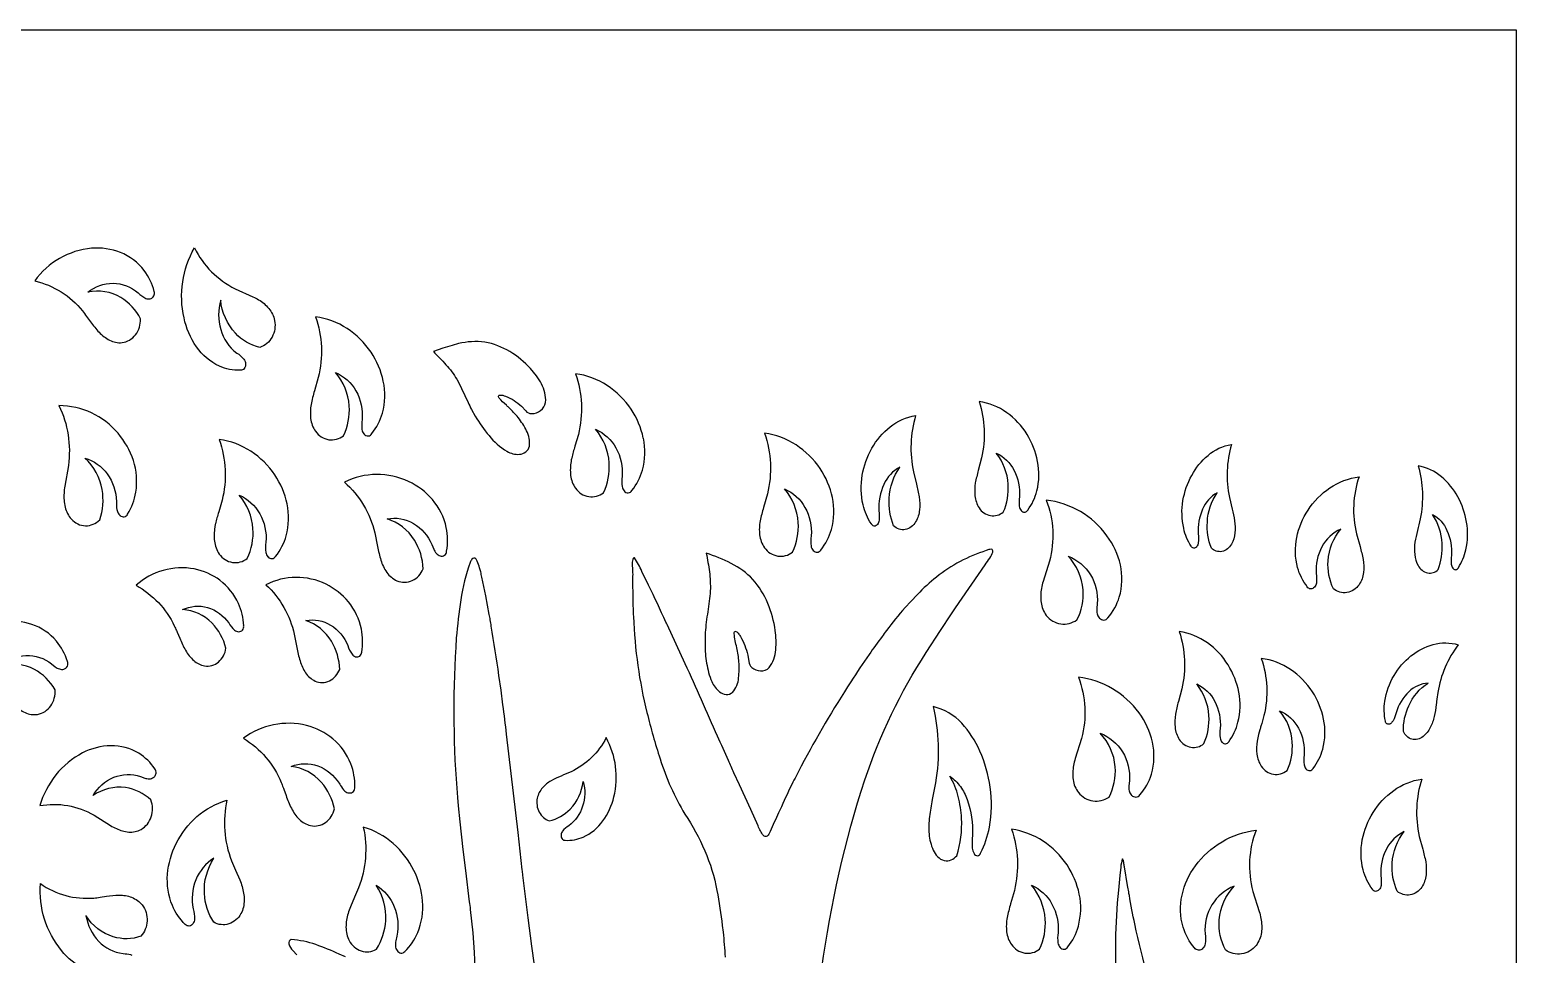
# Model space of a CAD drawing. Header units: inches. Extents: x 35.5 to 88, y 0 to 97.1.
# Drawn here: x 69.53 to 87.96, y 85.67 to 97.14 of the extents above; entities that cross this region are included whole.
import ezdxf

# ---------------------------------------------------------------- set-up
doc = ezdxf.new("R2010")
doc.units = ezdxf.units.IN
doc.header["$MEASUREMENT"] = 0
doc.layers.add('IMAGE_2', color=7, linetype='Continuous')

msp = doc.modelspace()

# ---------------------------------------------------------------- linework, layer by layer
for points in [[(71.029, 93.801, 0.138651), (71.065, 93.823, -0.288304), (71.066, 93.824), (71.074, 93.836, 0.208365), (71.077, 93.893, 0.097102), (70.953, 94.152, 0.136238), (70.658, 94.376, 0.113254), (70.302, 94.428, 0.216869), (69.596, 94.023, -0.169545), (70.189, 93.65, -0.028257), (70.24, 93.583), (70.289, 93.515, 0.037114), (70.395, 93.386, 0.088586), (70.525, 93.288, 0.144086), (70.679, 93.258, 0.200972), (70.846, 93.355, 0.173761), (70.908, 93.552, 0.141464), (70.664, 93.817, 0.190588), (70.255, 93.882, -0.174457), (70.568, 93.994, -0.175087), (70.879, 93.875, 0.080512), (70.973, 93.806, 0.155232)], [(72.194, 92.936, -0.244638), (72.146, 92.915, -0.115864), (71.885, 92.966, -0.133757), (71.601, 93.207, -0.098812), (71.447, 93.565, -0.186766), (71.577, 94.433, 0.162014), (72.081, 93.924), (72.301, 93.827, -0.042143), (72.372, 93.789, -0.086257), (72.497, 93.683, -0.125525), (72.57, 93.531, -0.175114), (72.538, 93.325, -0.196936), (72.387, 93.199, -0.150191), (72.084, 93.374, -0.163908), (71.902, 93.784, 0.145751), (71.902, 93.42, 0.157736), (72.1, 93.129, -0.095274), (72.189, 93.052, -0.12519), (72.211, 92.995, -0.190312)], [(73.68, 92.124, 0.209331), (73.731, 92.101, 0.243094), (73.776, 92.129, 0.100608), (73.907, 92.384, 0.120016), (73.918, 92.779, 0.094643), (73.766, 93.139, 0.1001), (73.468, 93.432, 0.111155), (73.077, 93.578, -0.146723), (73.112, 92.825), (73.064, 92.659, 0.017024), (73.022, 92.491, 0.070864), (73.017, 92.317, 0.122666), (73.077, 92.158, 0.195976), (73.241, 92.054, 0.20471), (73.424, 92.103, 0.12851), (73.495, 92.473, 0.162186), (73.324, 92.889, -0.163113), (73.579, 92.658, -0.14915), (73.655, 92.304, 0.07028), (73.653, 92.179, 0.139487), (73.678, 92.126, 0.288304), (73.68, 92.124)], [(75.434, 92.593, -0.090788), (75.631, 92.468), (75.684, 92.411, 0.212202), (75.755, 92.377, 0.361331), (75.93, 92.517, 0.139695), (75.878, 92.746, 0.052835), (75.816, 92.845), (75.78, 92.892), (75.742, 92.936, 0.071282), (75.487, 93.146, 0.091732), (75.177, 93.264, 0.092002), (74.85, 93.245), (74.771, 93.224, 0.004478), (74.654, 93.187), (74.538, 93.147, -0.019718), (74.694, 92.984, -0.052437), (74.829, 92.803, -0.027989), (74.888, 92.69), (74.969, 92.516, 0.020014), (75.012, 92.429), (75.058, 92.345, 0.035749), (75.228, 92.104, 0.082), (75.45, 91.91, 0.15477), (75.605, 91.873, 0.139366), (75.683, 91.902, 0.177255), (75.729, 91.972, 0.149476), (75.694, 92.164, 0.056453), (75.589, 92.328, 0.035166), (75.474, 92.452, 0.032294), (75.443, 92.481, -0.024611), (75.353, 92.57, -0.126791), (75.345, 92.587, -0.521484), (75.362, 92.607, -0.122016)], [(77.141, 92.073, 0.096277), (76.99, 92.433, 0.100171), (76.692, 92.726, 0.114775), (76.3, 92.872, -0.146166), (76.336, 92.119), (76.293, 91.973, 0.022504), (76.254, 91.827, 0.048612), (76.245, 91.785, 0.070832), (76.24, 91.611, 0.124937), (76.3, 91.452, 0.198441), (76.464, 91.348, 0.203616), (76.648, 91.397, 0.127912), (76.718, 91.767, 0.162172), (76.548, 92.183, -0.162299), (76.802, 91.952, -0.14653), (76.879, 91.598, 0.070798), (76.877, 91.473, 0.123335), (76.903, 91.418, 0.219483), (76.954, 91.395, 0.244867), (77, 91.423, 0.098619), (77.13, 91.678, 0.119612), (77.142, 92.073)], [(81.824, 91.176, 0.22734), (81.868, 91.156, 0.101209), (81.883, 91.159, -0.30391), (81.884, 91.16, 0.077675), (81.9, 91.171, -0.319916), (81.901, 91.173, 0.089669), (81.907, 91.181, 0.097166), (82.02, 91.418, 0.10971), (82.029, 91.785, 0.09128), (81.898, 92.119, 0.102166), (81.646, 92.389, 0.118912), (81.303, 92.528, -0.136921), (81.334, 91.828), (81.293, 91.673, 0.011142), (81.256, 91.517, 0.066314), (81.252, 91.356, 0.110325), (81.303, 91.208, 0.203769), (81.445, 91.112, 0.221435), (81.604, 91.157, 0.123425), (81.664, 91.501, 0.152247), (81.517, 91.888, -0.166657), (81.737, 91.673, -0.136763), (81.803, 91.344, 0.060607), (81.801, 91.228, 0.116259), (81.824, 91.177)], [(70.654, 91.114, 0.220297), (70.707, 91.098, 0.223725), (70.748, 91.131, 0.098457), (70.85, 91.402, 0.117001), (70.819, 91.796, 0.097556), (70.629, 92.133, 0.219099), (69.897, 92.477, -0.146396), (70.014, 91.734), (69.969, 91.477, 0.042253), (69.96, 91.391, 0.07365), (69.974, 91.218, 0.124313), (70.051, 91.068, 0.201594), (70.225, 90.986, 0.201712), (70.402, 91.059, 0.128723), (70.432, 91.436, 0.166109), (70.217, 91.826, -0.166269), (70.495, 91.63, -0.150994), (70.61, 91.289, -0.017838), (70.61, 91.258, 0.092603), (70.621, 91.165, 0.121809), (70.646, 91.121, 0.288304), (70.647, 91.119, 0.105052), (70.653, 91.114)], [(80.043, 91.004, -0.082551), (80.04, 91, -0.112825), (80.026, 90.989, -0.288358), (80.024, 90.988, -0.168791), (80.003, 90.983, -0.161534), (79.976, 90.997, 0.319916), (79.975, 90.998, 0.319916), (79.974, 90.998), (79.968, 91.009, -0.091059), (79.865, 91.246, -0.099964), (79.856, 91.613, -0.08866), (79.975, 91.947, -0.098758), (80.2, 92.212, -0.131903), (80.517, 92.355, 0.124807), (80.49, 91.655), (80.528, 91.501, -0.0261), (80.56, 91.345, -0.063277), (80.565, 91.184, -0.110745), (80.517, 91.036, -0.212093), (80.389, 90.939, -0.236693), (80.244, 90.985, -0.110004), (80.189, 91.328, -0.142391), (80.323, 91.715, 0.163408), (80.123, 91.5, 0.1277), (80.062, 91.171, -0.057578), (80.064, 91.055, -0.136183), (80.043, 91.004)], [(72.487, 90.602, 0.106458), (72.49, 90.6, 0.211936), (72.538, 90.579, 0.243265), (72.583, 90.607, 0.098651), (72.714, 90.862, 0.119136), (72.725, 91.257, 0.095699), (72.573, 91.617, 0.100712), (72.276, 91.91, 0.113118), (71.884, 92.056, -0.14626), (71.919, 91.303), (71.877, 91.158, 0.023005), (71.837, 91.011, 0.048101), (71.829, 90.969, 0.069736), (71.824, 90.795, 0.122835), (71.884, 90.636, 0.19878), (72.048, 90.532, 0.203248), (72.232, 90.581, 0.128118), (72.302, 90.951, 0.162583), (72.131, 91.367, -0.164), (72.386, 91.136, -0.148806), (72.463, 90.782, 0.070399), (72.461, 90.657, 0.107784), (72.487, 90.602)], [(79.297, 90.658, 0.233098), (79.342, 90.686, 0.098832), (79.473, 90.941, 0.119857), (79.485, 91.336, 0.094931), (79.333, 91.695, 0.100225), (79.035, 91.989, 0.113941), (78.643, 92.134, -0.146766), (78.679, 91.381), (78.631, 91.215, 0.015488), (78.588, 91.047, 0.07058), (78.583, 90.874, 0.121445), (78.643, 90.715, 0.19751), (78.807, 90.611, 0.208185), (78.991, 90.66, 0.128309), (79.061, 91.029, 0.163672), (78.891, 91.445, -0.162343), (79.145, 91.214, -0.149283), (79.222, 90.86, 0.068765), (79.22, 90.735, 0.135021), (79.246, 90.681, 0.223766), (79.247, 90.68, 0.216397)], [(83.964, 90.709, -0.242053), (83.933, 90.733, -0.08927), (83.84, 90.955, -0.096211), (83.831, 91.299, -0.08321), (83.94, 91.612, -0.094691), (84.142, 91.86, -0.13649), (84.431, 91.995, 0.120908), (84.406, 91.339), (84.441, 91.194, -0.024178), (84.471, 91.048, -0.063623), (84.474, 90.897, -0.107964), (84.431, 90.758, -0.209426), (84.314, 90.667, -0.241119), (84.183, 90.71, -0.110128), (84.133, 91.032, -0.139052), (84.255, 91.395, 0.165011), (84.074, 91.193, 0.121822), (84.019, 90.885, -0.061985), (84.02, 90.776, -0.114666), (84.001, 90.728, -0.044802), (83.998, 90.725, -0.319916), (83.997, 90.724, -0.291097), (83.997, 90.723, -0.215792), (83.965, 90.709)], [(74.575, 90.645, -0.037745), (74.576, 90.644, 0.147356), (74.623, 90.613, 0.220889), (74.677, 90.622, 0.215063), (74.703, 90.671, 0.097697), (74.699, 90.964, 0.12321), (74.528, 91.311, 0.104825), (74.232, 91.536, 0.227557), (73.436, 91.528, -0.154861), (73.812, 90.899), (73.847, 90.729, 0.02346), (73.887, 90.561, 0.080137), (73.962, 90.408, 0.133983), (74.087, 90.304, 0.211969), (74.276, 90.307, 0.190195), (74.412, 90.452, 0.131066), (74.303, 90.81, 0.177623), (73.965, 91.073, -0.17742), (74.291, 91.016, -0.159718), (74.519, 90.754), (74.543, 90.698, 0.089536), (74.575, 90.645)], [(85.46, 90.224, -0.219906), (85.414, 90.203, -0.243101), (85.372, 90.229, -0.097272), (85.252, 90.469, -0.116165), (85.242, 90.842, -0.095028), (85.381, 91.18, -0.1005), (85.653, 91.456, -0.117128), (86.014, 91.594, 0.142121), (85.982, 90.885), (86.026, 90.728, -0.013927), (86.065, 90.57, -0.066854), (86.069, 90.406, -0.118106), (86.014, 90.256, -0.201254), (85.864, 90.158, -0.211106), (85.695, 90.204, -0.126711), (85.63, 90.553, -0.158801), (85.787, 90.945, 0.164242), (85.553, 90.727, 0.144795), (85.483, 90.393, -0.066596), (85.485, 90.276, -0.130334), (85.461, 90.224)], [(87.177, 90.462, 0.304052), (87.178, 90.461, 0.084927), (87.183, 90.454, 0.040784), (87.195, 90.446, 0.150914), (87.213, 90.442), (87.222, 90.444, 0.186025), (87.245, 90.466, 0.089924), (87.338, 90.689, 0.095154), (87.346, 91.033, 0.083535), (87.238, 91.346, 0.091445), (87.036, 91.594, 0.135101), (86.746, 91.728, -0.121032), (86.772, 91.072, -0.016259), (86.737, 90.928, 0.027627), (86.707, 90.782, 0.062932), (86.704, 90.63, 0.105803), (86.746, 90.492, 0.210097), (86.863, 90.401, 0.246901), (86.994, 90.444, 0.10945), (87.044, 90.766, 0.13941), (86.923, 91.128, -0.165755), (87.104, 90.927, -0.122994), (87.159, 90.619, 0.065725), (87.157, 90.51, 0.115071), (87.176, 90.462)], [(82.851, 89.818, 0.235499), (82.9, 89.846, 0.104587), (83.042, 90.103, 0.12653), (83.055, 90.501, 0.103932), (82.889, 90.863, 0.208633), (82.137, 91.305, -0.157831), (82.176, 90.547), (82.097, 90.296, 0.043952), (82.077, 90.21, 0.079039), (82.072, 90.035, 0.127799), (82.137, 89.875, 0.189014), (82.316, 89.77, 0.191305), (82.517, 89.82, 0.141721), (82.593, 90.192, 0.17103), (82.407, 90.611, -0.161876), (82.685, 90.378, -0.159147), (82.768, 90.022), (82.763, 89.959, 0.074451), (82.766, 89.896, 0.114735), (82.79, 89.846, 0.180193), (82.793, 89.844, 0.244371), (82.794, 89.842, 0.288304), (82.795, 89.841, 0.213255)], [(78.344, 89.614, -0.079504), (78.435, 89.383), (78.447, 89.302, 0.189272), (78.486, 89.229, 0.152361), (78.593, 89.186, 0.226832), (78.702, 89.227, 0.144031), (78.784, 89.45, 0.049678), (78.777, 89.687, 0.065403), (78.684, 90.024, 0.082223), (78.499, 90.322, 0.084631), (78.23, 90.519, 0.032534), (77.922, 90.648, -0.014695), (77.96, 90.416, -0.043256), (77.971, 90.18, -0.019202), (77.94, 89.921, 0.027059), (77.909, 89.662), (77.906, 89.585), (77.906, 89.517, 0.043983), (77.926, 89.282, 0.060101), (77.989, 89.054, 0.129525), (78.087, 88.928, 0.13532), (78.166, 88.895, 0.195906), (78.247, 88.921, 0.160961), (78.323, 89.102, 0.039479), (78.326, 89.298, 0.043585), (78.3, 89.474, -0.013335), (78.281, 89.561, -0.022971), (78.267, 89.649, -0.242035), (78.275, 89.678, -0.2012), (78.317, 89.653, -0.046391)], [(72.187, 89.747, 0.09518), (72.121, 90.024, 0.127369), (71.892, 90.31, 0.112521), (71.575, 90.451, 0.23338), (70.852, 90.248, -0.158251), (71.327, 89.744, -0.010957), (71.353, 89.687, -0.043094), (71.361, 89.668), (71.394, 89.592, 0.02684), (71.466, 89.442, 0.074474), (71.567, 89.316, 0.139406), (71.702, 89.248, 0.216005), (71.874, 89.297, 0.181626), (71.967, 89.468, 0.130741), (71.793, 89.781, 0.188506), (71.43, 89.947, -0.184106), (71.738, 89.973, -0.169059), (72.001, 89.781, 0.075568), (72.075, 89.692, 0.155148), (72.125, 89.673, 0.221585), (72.173, 89.694, 0.206847), (72.186, 89.747)], [(73.53, 89.393, 0.134596), (73.574, 89.362, 0.235075), (73.626, 89.371, 0.205846), (73.65, 89.419, 0.089652), (73.646, 89.705, 0.122151), (73.485, 90.043, 0.107607), (73.208, 90.262, 0.236027), (72.462, 90.255, -0.151326), (72.814, 89.641), (72.839, 89.517), (72.864, 89.393, 0.033551), (72.885, 89.311, 0.077189), (72.955, 89.162, 0.135173), (73.072, 89.061, 0.21655), (73.25, 89.063, 0.188417), (73.377, 89.205, 0.128994), (73.275, 89.554, 0.179569), (72.958, 89.811, -0.183526), (73.263, 89.756, -0.158204), (73.478, 89.5, 0.073722), (73.53, 89.394)], [(69.958, 89.209, 0.110761), (69.989, 89.229, -0.288304), (69.99, 89.23), (70.001, 89.247, 0.205149), (70.002, 89.304, 0.100692), (69.866, 89.556, 0.136963), (69.561, 89.763, 0.115624), (69.203, 89.795, 0.215896), (68.516, 89.352, -0.17102), (69.126, 89.012), (69.286, 88.82, 0.033183), (69.343, 88.76, 0.078248), (69.477, 88.669, 0.140087), (69.632, 88.647, 0.198376), (69.795, 88.753, 0.176503), (69.848, 88.954, 0.143279), (69.592, 89.205, 0.191514), (69.18, 89.248, -0.175183), (69.488, 89.377, -0.175881), (69.805, 89.275), (69.851, 89.239, 0.087155), (69.902, 89.211, 0.158153)], [(84.319, 88.299, 0.20451), (84.359, 88.283, 0.252867), (84.398, 88.309, 0.097737), (84.513, 88.55, 0.11036), (84.523, 88.922, 0.09271), (84.39, 89.261, 0.102499), (84.133, 89.535, 0.120858), (83.785, 89.675, -0.135488), (83.817, 88.965), (83.774, 88.808, 0.013231), (83.738, 88.65, 0.065582), (83.733, 88.487, 0.114688), (83.785, 88.337, 0.204083), (83.929, 88.239, 0.219352), (84.09, 88.285, 0.12335), (84.152, 88.634, 0.153493), (84.002, 89.026, -0.165534), (84.225, 88.808, -0.136902), (84.293, 88.474, 0.061638), (84.291, 88.356, 0.122571), (84.314, 88.305)], [(86.361, 88.529, -0.118009), (86.354, 88.534, 0.120379), (86.352, 88.536, -0.048946), (86.343, 88.553, 0.295954), (86.342, 88.554, -0.057265), (86.34, 88.565, -0.084349), (86.333, 88.81, -0.098587), (86.447, 89.13, -0.090222), (86.657, 89.372, -0.105139), (86.933, 89.514, -0.136898), (87.244, 89.512, 0.123631), (86.99, 88.919, 0.019264), (86.975, 88.808, -0.022265), (86.971, 88.771, -0.033802), (86.946, 88.623, -0.055129), (86.896, 88.483, -0.106664), (86.808, 88.373, -0.226149), (86.668, 88.34, -0.224733), (86.563, 88.436, -0.110151), (86.63, 88.754, -0.147641), (86.87, 89.036, 0.176631), (86.632, 88.929, 0.130182), (86.473, 88.668, -0.070297), (86.436, 88.567), (86.422, 88.549), (86.418, 88.544, -0.083644), (86.402, 88.532, -0.277589), (86.4, 88.531, -0.269046)], [(85.356, 87.971, 0.222599), (85.403, 87.95, 0.246245), (85.444, 87.977, 0.095921), (85.564, 88.217, 0.116163), (85.575, 88.589, 0.095533), (85.435, 88.928, 0.099696), (85.164, 89.204, 0.118266), (84.802, 89.342, -0.142125), (84.835, 88.632, -0.016559), (84.797, 88.5, 0.042438), (84.785, 88.456), (84.769, 88.397), (84.752, 88.317, 0.07223), (84.747, 88.154, 0.115784), (84.802, 88.004, 0.202507), (84.953, 87.906, 0.210033), (85.121, 87.952, 0.127454), (85.186, 88.301, 0.15909), (85.029, 88.693, -0.164709), (85.263, 88.475, -0.146073), (85.333, 88.141, 0.064535), (85.332, 88.024, 0.126722), (85.356, 87.972)], [(83.248, 87.622, 0.23311), (83.298, 87.649, 0.1043), (83.44, 87.906, 0.126312), (83.452, 88.304, 0.104276), (83.287, 88.666, 0.208579), (82.535, 89.109, -0.157798), (82.573, 88.35), (82.495, 88.099, 0.043663), (82.475, 88.014, 0.079022), (82.469, 87.839, 0.126721), (82.535, 87.678, 0.188942), (82.714, 87.574, 0.191234), (82.914, 87.623, 0.141696), (82.991, 87.996, 0.171248), (82.805, 88.415, -0.162005), (83.082, 88.182, -0.159149), (83.166, 87.825), (83.161, 87.762, 0.075186), (83.164, 87.7, 0.115011), (83.188, 87.65, 0.137778), (83.192, 87.646, 0.288304), (83.193, 87.645, 0.213535)], [(81.284, 86.893, 0.262818), (81.322, 86.928, 0.075212), (81.431, 87.248, 0.080685), (81.441, 87.743, 0.069568), (81.313, 88.193, 0.082846), (81.089, 88.537, 0.153899), (80.735, 88.744, -0.098359), (80.764, 87.8), (80.744, 87.695), (80.723, 87.591, 0.014544), (80.688, 87.381, 0.047776), (80.684, 87.164, 0.089763), (80.735, 86.964, 0.08487), (80.789, 86.884, 0.136814), (80.872, 86.834, 0.162758), (80.958, 86.843, 0.118969), (81.027, 86.895, 0.089455), (81.086, 87.359, 0.049564), (81.045, 87.628, 0.073203), (80.942, 87.88, -0.090281), (81.072, 87.752, -0.064844), (81.156, 87.59, -0.099776), (81.221, 87.147, 0.048697), (81.219, 86.99, 0.091158), (81.241, 86.922, 0.276924)], [(73.547, 87.693, 0.217143), (73.565, 87.746, 0.096812), (73.515, 88.034, 0.126188), (73.293, 88.343, 0.108375), (72.967, 88.509, 0.225275), (72.184, 88.352, -0.159556), (72.652, 87.802, -0.009986), (72.675, 87.742, -0.043134), (72.683, 87.722), (72.712, 87.642, 0.028559), (72.778, 87.483, 0.076841), (72.876, 87.347, 0.137714), (73.015, 87.268, 0.204366), (73.201, 87.306, 0.184867), (73.312, 87.475, 0.133207), (73.149, 87.807, 0.18296), (72.776, 88.003, -0.17973), (73.105, 88.008, -0.166113), (73.371, 87.793, -0.029426), (73.387, 87.767, 0.084058), (73.442, 87.696, 0.149997), (73.494, 87.673, 0.227781), (73.547, 87.692)], [(76.134, 87.104), (76.135, 87.102, 0.319916), (76.136, 87.102, 0.232552), (76.174, 87.086, 0.115554), (76.396, 87.126, 0.134107), (76.64, 87.326, 0.098897), (76.776, 87.626, 0.187462), (76.681, 88.359, -0.160255), (76.246, 87.935, 0.005025), (76.121, 87.883, 0.020491), (75.998, 87.824, 0.086405), (75.891, 87.737, 0.118327), (75.826, 87.609, 0.171939), (75.85, 87.435, 0.192568), (75.975, 87.327, 0.147837), (76.234, 87.472, 0.161342), (76.396, 87.815, -0.14728), (76.389, 87.508, -0.156541), (76.216, 87.265, 0.079145), (76.14, 87.201, 0.12121), (76.121, 87.153, 0.16513)], [(71.07, 87.866, 0.09796), (71.081, 87.876, -0.288304), (71.082, 87.877, -0.288304), (71.083, 87.878, 0.118796), (71.101, 87.917, 0.206645), (71.086, 87.971, 0.108382), (70.887, 88.165, 0.140525), (70.539, 88.259, 0.113063), (70.19, 88.17, 0.106517), (69.858, 87.896, 0.09263), (69.658, 87.516, -0.177302), (70.332, 87.398), (70.537, 87.269, 0.046361), (70.609, 87.231, 0.089672), (70.762, 87.189, 0.144823), (70.915, 87.221, 0.185757), (71.041, 87.377, 0.172372), (71.036, 87.586, 0.152056), (70.723, 87.739, 0.189123), (70.319, 87.64, -0.163724), (70.577, 87.867, -0.179486), (70.906, 87.877), (70.96, 87.858, 0.074382), (71.016, 87.849, 0.147605)], [(86.261, 86.471, -0.215251), (86.218, 86.453, -0.233923), (86.179, 86.479, -0.097413), (86.064, 86.719, -0.109582), (86.054, 87.092, -0.090548), (86.188, 87.43, -0.101568), (86.444, 87.704, -0.122656), (86.792, 87.845, 0.13663), (86.761, 87.135), (86.803, 86.978, -0.010868), (86.84, 86.82, -0.064651), (86.844, 86.656, -0.116533), (86.792, 86.506, -0.204187), (86.648, 86.408, -0.220026), (86.487, 86.454, -0.124106), (86.425, 86.803, -0.154024), (86.575, 87.195, 0.164349), (86.352, 86.977, 0.138022), (86.284, 86.644, -0.07162), (86.286, 86.526, -0.131853), (86.263, 86.474)], [(71.512, 86.023, -0.248309), (71.463, 86.043, -0.102551), (71.303, 86.277, -0.118691), (71.243, 86.666, -0.094363), (71.35, 87.045, -0.098319), (71.608, 87.38, -0.109885), (71.979, 87.584, 0.146369), (72.036, 86.832), (72.087, 86.714), (72.138, 86.596, -0.039356), (72.166, 86.515, -0.076111), (72.193, 86.344, -0.122296), (72.153, 86.177, -0.195322), (72.003, 86.049, -0.207833), (71.815, 86.07, -0.133058), (71.7, 86.426, -0.159778), (71.818, 86.864, 0.159016), (71.594, 86.597, 0.147823), (71.561, 86.235, -0.070815), (71.579, 86.111, -0.13012), (71.559, 86.053, -0.231093)], [(74.135, 85.687, 0.23508), (74.184, 85.708, 0.106185), (74.344, 85.941, 0.118184), (74.405, 86.331, 0.0945), (74.298, 86.71, 0.095576), (74.041, 87.045, 0.113371), (73.67, 87.249, -0.146392), (73.612, 86.497), (73.56, 86.379), (73.51, 86.261, 0.039584), (73.481, 86.18, 0.07288), (73.455, 86.009, 0.122687), (73.494, 85.842, 0.194821), (73.644, 85.714, 0.209862), (73.832, 85.735, 0.133506), (73.947, 86.091, 0.159681), (73.83, 86.529, -0.160161), (74.053, 86.262, -0.145456), (74.086, 85.899), (74.073, 85.838, 0.084879), (74.068, 85.776, 0.119082), (74.088, 85.718, 0.21125)], [(82.308, 85.758, 0.232971), (82.359, 85.735, 0.227993), (82.404, 85.763, 0.09851), (82.534, 86.02, 0.115509), (82.546, 86.418, 0.094756), (82.394, 86.78, 0.100323), (82.097, 87.076, 0.111341), (81.705, 87.223, -0.145168), (81.741, 86.464), (81.693, 86.297, 0.014827), (81.65, 86.128, 0.069731), (81.645, 85.953, 0.123571), (81.705, 85.793, 0.196535), (81.869, 85.688, 0.210413), (82.053, 85.737, 0.130547), (82.123, 86.11, 0.160658), (81.953, 86.529, -0.16287), (82.207, 86.296, -0.145153), (82.283, 85.939, 0.074529), (82.281, 85.814, 0.101668), (82.306, 85.76, 0.288304), (82.307, 85.759, 0.146799), (82.308, 85.758)], [(84.024, 85.724, -0.233242), (83.974, 85.752, -0.103908), (83.832, 86.009, -0.127358), (83.82, 86.407, -0.104424), (83.985, 86.769, -0.207279), (84.737, 87.212, 0.158178), (84.698, 86.453), (84.777, 86.202, -0.043102), (84.797, 86.117, -0.076163), (84.803, 85.942, -0.126865), (84.737, 85.782, -0.18998), (84.558, 85.677, -0.194118), (84.358, 85.726, -0.13993), (84.281, 86.099, -0.172157), (84.467, 86.518, 0.163521), (84.19, 86.285, 0.158299), (84.106, 85.928, -0.077923), (84.108, 85.802, -0.127719), (84.079, 85.747, -0.215741)]]:
    msp.add_lwpolyline(points, format="xyb", close=True)
for points in [[(79.354, 85.501, -0.044261), (79.887, 87.837, -0.06246), (80.648, 89.414), (80.825, 89.689), (80.961, 89.894), (81.013, 89.97), (81.377, 90.501, 0.029196), (81.436, 90.586, 0.076172), (81.472, 90.661, 0.739828), (81.437, 90.694, 0.050842), (81.391, 90.679, 0.08996), (80.774, 90.351, 0.025323), (80.539, 90.136), (80.456, 90.049), (80.386, 89.971, 0.018673), (80.155, 89.687, 0.012777), (80.1, 89.613, 0.007819), (79.94, 89.39, 0.012215), (79.715, 89.053, 0.021719), (79.099, 88.007, 0.002662), (78.996, 87.807, 0.009831), (78.852, 87.503), (78.817, 87.427, -0.004824), (78.712, 87.197, -0.037464), (78.698, 87.163, -0.109688), (78.678, 87.138, -0.4055), (78.63, 87.146, -0.075099), (78.592, 87.202, -0.038524), (78.565, 87.265), (78.472, 87.468), (78.333, 87.772), (78.264, 87.924, -0.00491), (78.195, 88.076), (78.195, 88.076, 0.003902), (78.062, 88.376, 0.002357), (77.661, 89.275), (77.435, 89.762, 0.022902), (77.421, 89.793, 0.004847), (77.207, 90.248), (77.124, 90.421, 0.042059), (77.031, 90.59, 0.319924), (77.016, 90.581, 0.1185), (77.004, 90.521), (77.007, 90.429, -0.057163), (77.006, 90.337), (77.011, 90.065, 0.01091), (77.018, 89.861, 0.022497), (77.073, 89.253, 0.025609), (77.186, 88.669, 0.018956), (77.349, 88.097, 0.060879), (77.657, 87.412, -0.041681), (77.902, 86.957, -0.058023), (78.054, 86.463, -0.01918), (78.12, 86.028), (78.129, 85.946, -0.012734), (78.156, 85.638, -0.008697)], [(75.827, 85.302), (75.76, 85.772), (75.714, 86.124), (75.649, 86.654, -0.024035), (75.641, 86.721), (75.588, 87.184), (75.532, 87.671), (75.446, 88.401, 0.004782), (75.401, 88.766), (75.377, 88.948), (75.351, 89.13, 0.005634), (75.256, 89.742, 0.014135), (75.243, 89.819, 0.019555), (75.231, 89.886), (75.187, 90.119), (75.138, 90.351, 0.027676), (75.125, 90.414), (75.112, 90.464, 0.044614), (75.082, 90.549, 0.036591), (75.063, 90.577, 0.525018), (75.017, 90.571, 0.076764), (74.994, 90.531, 0.049901), (74.877, 90.069, 0.014835), (74.823, 89.595, 0.036481), (74.828, 87.731), (74.836, 87.618), (74.845, 87.513), (74.865, 87.315), (74.904, 86.971), (74.936, 86.712), (74.984, 86.325, -0.020979), (74.996, 86.228), (75.027, 85.937), (75.043, 85.696), (75.054, 85.514, -0.042409)], [(83.597, 84.713, -0.02739), (83.234, 86.049, -0.011696), (83.166, 86.403, -0.033899), (83.158, 86.447, -0.01381), (83.144, 86.525), (83.105, 86.758, -0.03506), (83.098, 86.809, 0.100864), (83.081, 86.857, 0.066371), (83.06, 86.753), (83.049, 86.649), (83.03, 86.469, 0.019606), (82.994, 85.837, 0.021295), (83.009, 85.205, 0.016584)], [(70.219, 85.487, -0.107311), (69.928, 85.719, -0.189475), (69.666, 86.55, 0.176327), (70.329, 86.37, 0.034159), (70.407, 86.38), (70.486, 86.392, -0.035514), (70.643, 86.406, -0.095368), (70.798, 86.379, -0.134369), (70.929, 86.284, -0.17458), (70.99, 86.086, -0.174299), (70.912, 85.896, -0.158592), (70.57, 85.889, -0.179906), (70.232, 86.152, 0.151812), (70.39, 85.833, 0.171731), (70.691, 85.683), (70.719, 85.68, -0.089957), (70.802, 85.662, -0.081775)], [(73.451, 85.639), (73.369, 85.675, 0.029068), (73.081, 85.792, 0.063827), (72.776, 85.856, 0.342804), (72.748, 85.801, 0.120743), (72.796, 85.718), (72.845, 85.667, 0.00873)]]:
    msp.add_lwpolyline(points, format="xyb")
at = {"layer": 'IMAGE_2'}
msp.add_lwpolyline([(35.508, 97.138), (87.963, 97.138), (87.963, 0), (35.508, 0)], close=True, dxfattribs=at)

doc.saveas('drawing.dxf')
